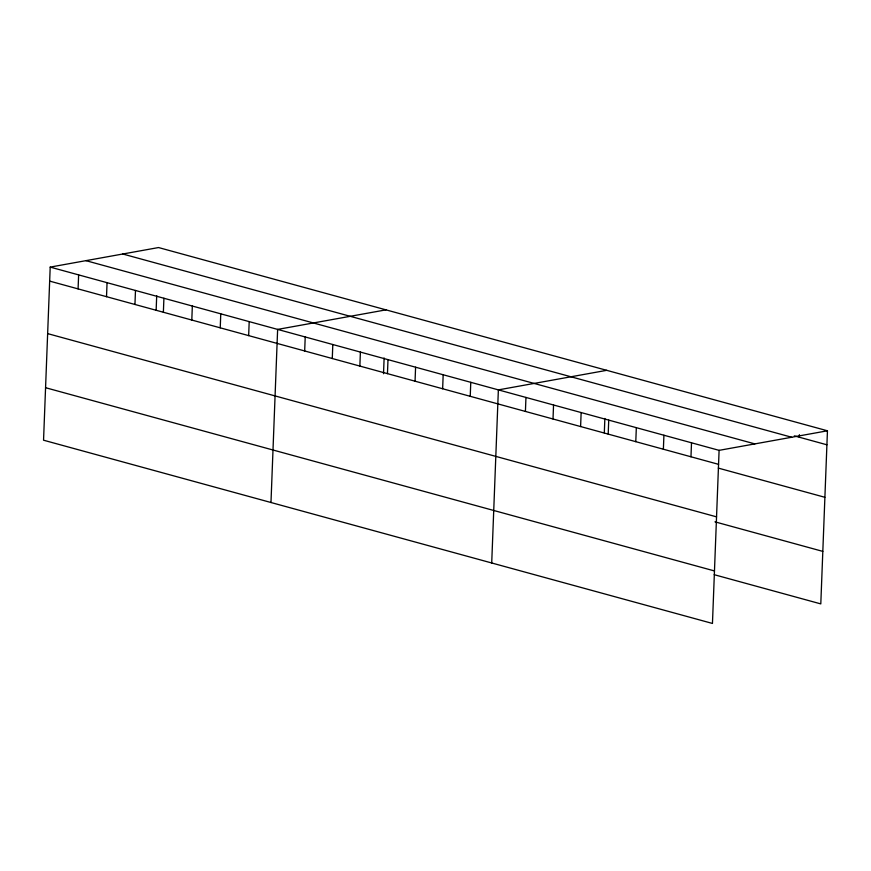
<?xml version="1.0" encoding="UTF-8"?>
<svg xmlns="http://www.w3.org/2000/svg" width="871" height="871" viewBox="0 0 871 871"><rect width="100%" height="100%" fill="white"/><g stroke="black" fill="none" stroke-linecap="round" stroke-linejoin="round"><path stroke-width="1.31" d="M50.202 267.103L43.55 440.203L712.456 623.451L719.098 450.351L50.202 267.103L158.544 247.549L827.45 430.797L820.798 603.897L714.198 574.686M78.085 288.9L78.63 274.898M106.523 296.684L107.057 282.683M134.951 304.469L135.484 290.468M156.149 310.12L156.704 295.683M163.378 312.254L163.911 298.252M191.805 320.049L192.339 306.048M220.232 327.834L220.766 313.832M248.66 335.618L249.193 321.617M270.979 502.513L277.631 329.412L385.973 309.858M304.676 350.969L305.22 336.968M332.276 358.525L332.809 344.524M359.865 366.081L360.398 352.08M383.523 373.735L384.122 357.981M387.453 373.637L387.998 359.647M415.053 381.204L415.587 367.203M442.642 388.76L443.176 374.759M470.231 396.316L470.776 382.315M491.712 562.982L498.364 389.881L606.717 370.327M525.42 411.439L525.953 397.437M553.009 418.995L553.553 404.993M580.609 426.55L581.142 412.549M604.311 432.887L604.866 418.45M608.198 434.106L608.731 420.116M635.786 441.673L636.331 427.672M663.375 449.229L663.92 435.228M690.975 456.785L691.509 442.784M799.317 437.231L799.415 434.683M719.098 450.351L827.45 430.797M794.308 435.859L826.917 444.798M122.789 254.005L791.695 437.242M85.957 260.658L754.852 443.894M49.658 281.104L718.564 464.341M718.292 468.097L824.891 497.297M47.644 333.615L716.55 516.851M714.96 521.838L822.812 551.387M45.564 387.704L714.47 570.941"/></g></svg>
